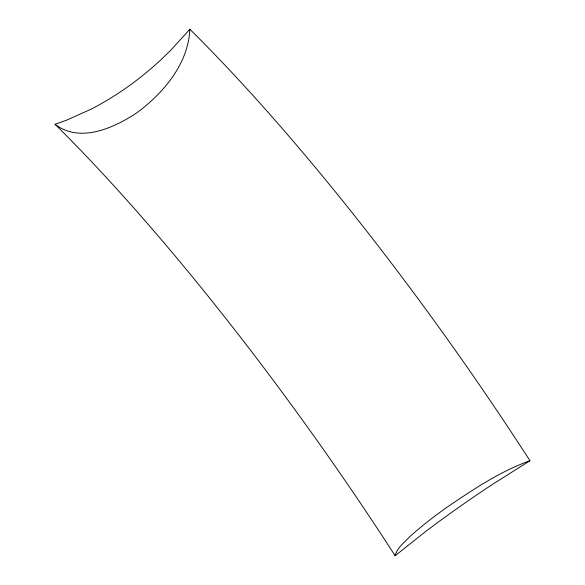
<?xml version="1.0" encoding="UTF-8"?>
<svg xmlns="http://www.w3.org/2000/svg" width="585" height="585" viewBox="0 0 585 585"><rect width="100%" height="100%" fill="white"/><g stroke="black" fill="none" stroke-linecap="round" stroke-linejoin="round"><path stroke-width="0.88" d="M189.862 29.25C188.224 63.984 163.668 92.861 136.919 112.766C114.06 127.896 80.006 143.566 55.041 124.269L66.99 120.013L91.092 109.154A211.573 133.088 -44.6 0 0 160.253 60.401L170.637 50.398L189.862 29.25A626.228 123.764 54.8 0 1 529.959 460.731L493.784 483.554A211.573 34.464 -33.3 0 0 424.622 532.306L395.138 555.75A626.228 123.764 54.8 0 0 55.041 124.269M395.138 555.75C396.93 547.896 404.052 542.909 409.178 537.227C421.244 526.222 434.26 516.343 447.54 506.851C473.601 489.257 500.138 471.334 529.959 460.731"/></g></svg>
